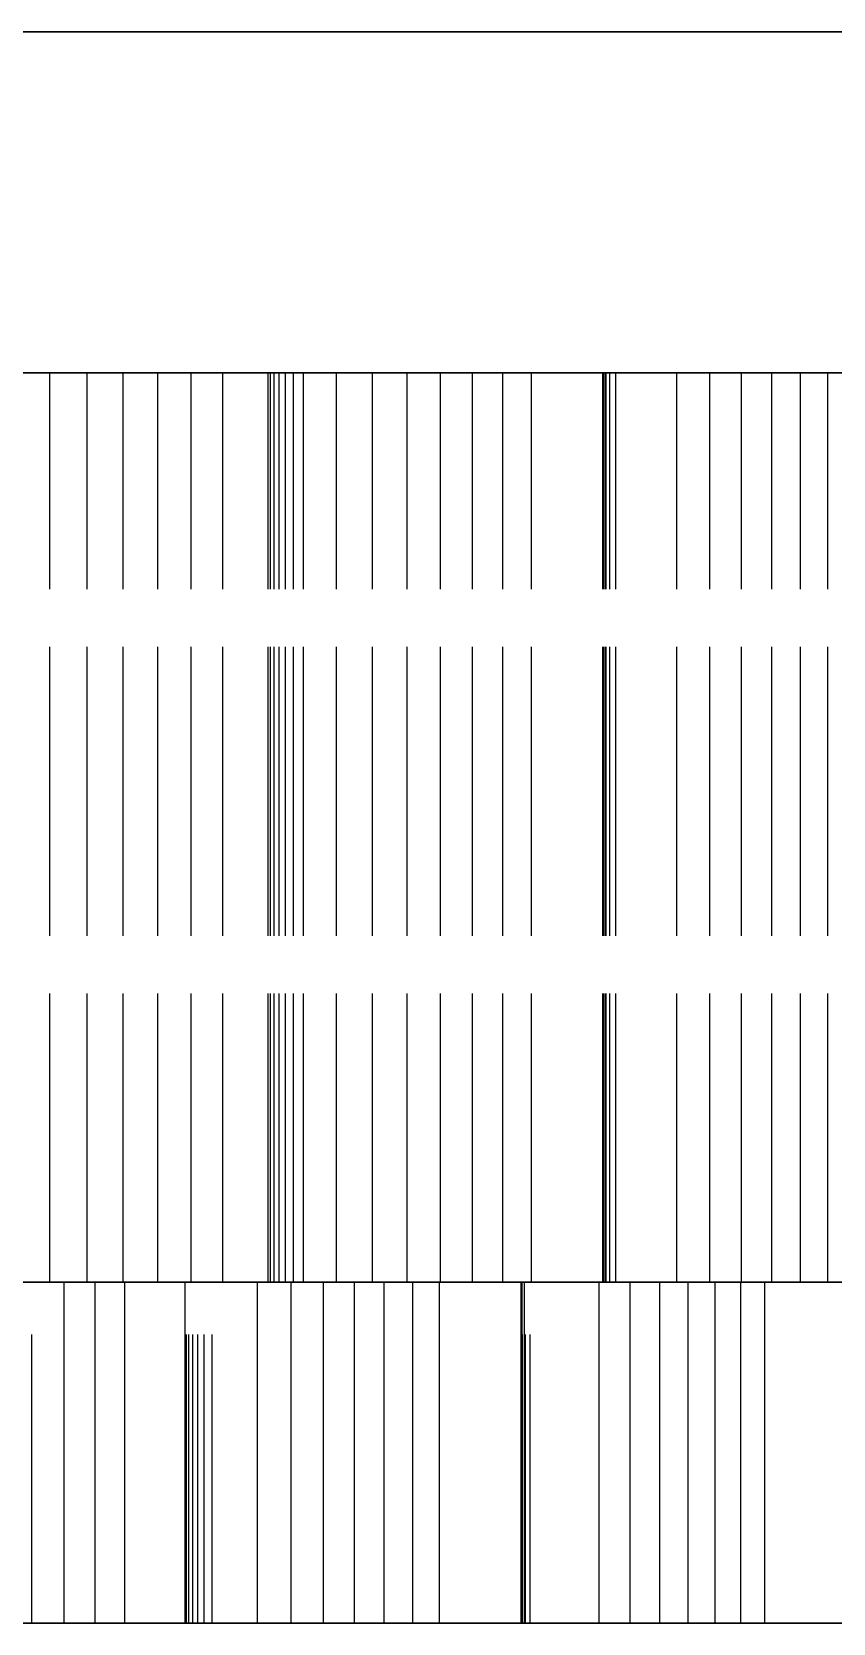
# Model space of a CAD drawing. Header units: millimetres. Extents: x -27 to 154, y -43 to 55.
# Drawn here: x -9.04 to -5.52, y 46.25 to 53.25 of the extents above; entities that cross this region are included whole.
import ezdxf

# ---------------------------------------------------------------- set-up
doc = ezdxf.new("R2010")
doc.units = ezdxf.units.MM
doc.linetypes.add('DASHED', pattern=[1.524, 1.27, -0.254])
doc.layers.add('HIDDEN', color=8, linetype='DASHED')
doc.layers.add('VISIBLE', color=7, linetype='CONTINUOUS')

msp = doc.modelspace()

# ---------------------------------------------------------------- linework, layer by layer
at = {"layer": 'HIDDEN'}
for points in [[(-19.125, 53.24871), (-18.51786, 53.24871), (-17.91071, 53.24871), (-17.30357, 53.24871), (-16.69643, 53.24871), (-16.08929, 53.24871), (-15.48214, 53.24871), (-14.875, 53.24871), (-14.26786, 53.24871), (-13.66071, 53.24871), (-13.05357, 53.24871), (-12.44643, 53.24871), (-11.83929, 53.24871), (-11.23214, 53.24871), (-10.625, 53.24871), (-10.01786, 53.24871), (-9.41071, 53.24871), (-8.80357, 53.24871), (-8.19643, 53.24871), (-7.58929, 53.24871), (-6.98214, 53.24871), (-6.375, 53.24871), (-5.76786, 53.24871), (-5.16071, 53.24871)], [(-19.125, 51.74871), (-18.51786, 51.74871), (-17.91071, 51.74871), (-17.30357, 51.74871), (-16.69643, 51.74871), (-16.08929, 51.74871), (-15.48214, 51.74871), (-14.875, 51.74871), (-14.26786, 51.74871), (-13.66071, 51.74871), (-13.05357, 51.74871), (-12.44643, 51.74871), (-11.83929, 51.74871), (-11.23214, 51.74871), (-10.625, 51.74871), (-10.01786, 51.74871), (-9.41071, 51.74871), (-8.80357, 51.74871), (-8.19643, 51.74871), (-7.58929, 51.74871), (-6.98214, 51.74871), (-6.375, 51.74871), (-5.76786, 51.74871), (-5.16071, 51.74871)], [(-19.125, 51.74871), (-18.51786, 51.74871), (-17.91071, 51.74871), (-17.30357, 51.74871), (-16.69643, 51.74871), (-16.08929, 51.74871), (-15.48214, 51.74871), (-14.875, 51.74871), (-14.26786, 51.74871), (-13.66071, 51.74871), (-13.05357, 51.74871), (-12.44643, 51.74871), (-11.83929, 51.74871), (-11.23214, 51.74871), (-10.625, 51.74871), (-10.01786, 51.74871), (-9.41071, 51.74871), (-8.80357, 51.74871), (-8.19643, 51.74871), (-7.58929, 51.74871), (-6.98214, 51.74871), (-6.375, 51.74871), (-5.76786, 51.74871), (-5.16071, 51.74871)], [(-8.96574, 51.74871), (-9.13511, 51.74871)], [(-9.13511, 51.74871), (-8.96574, 51.74871)], [(-8.80164, 51.74871), (-8.96574, 51.74871)], [(-8.96574, 51.74871), (-8.80164, 51.74871)], [(-8.96574, 47.74871), (-8.96574, 51.74871)], [(-8.96574, 47.74871), (-8.96574, 51.74871)], [(-8.6431, 51.74871), (-8.80164, 51.74871)], [(-8.80164, 51.74871), (-8.6431, 51.74871)], [(-8.80164, 47.74871), (-8.80164, 51.74871)], [(-8.80164, 47.74871), (-8.80164, 51.74871)], [(-8.49049, 51.74871), (-8.6431, 51.74871)], [(-8.6431, 51.74871), (-8.49049, 51.74871)], [(-8.6431, 47.74871), (-8.6431, 51.74871)], [(-8.6431, 47.74871), (-8.6431, 51.74871)], [(-8.34428, 51.74871), (-8.49049, 51.74871)], [(-8.49049, 51.74871), (-8.34428, 51.74871)], [(-8.49049, 47.74871), (-8.49049, 51.74871)], [(-8.49049, 47.74871), (-8.49049, 51.74871)], [(-8.20515, 51.74871), (-8.34428, 51.74871)], [(-8.34428, 51.74871), (-8.20515, 51.74871)], [(-8.34428, 47.74871), (-8.34428, 51.74871)], [(-8.34428, 47.74871), (-8.34428, 51.74871)], [(-7.85159, 51.74871), (-8.20515, 51.74871)], [(-8.20515, 51.74871), (-7.85159, 51.74871)], [(-8.20515, 47.74871), (-8.20515, 51.74871)], [(-8.20515, 47.74871), (-8.20515, 51.74871)], [(-7.7054, 51.74871), (-8.00616, 51.74871)], [(-8.00616, 51.74871), (-7.99599, 51.74871)], [(-7.99599, 51.74871), (-8.00616, 51.74871)], [(-8.00616, 51.74871), (-7.7054, 51.74871)], [(-8.00616, 47.74871), (-8.00616, 51.74871)], [(-8.00616, 47.74871), (-8.00616, 51.74871)], [(-7.99599, 51.74871), (-7.97998, 51.74871)], [(-7.97998, 51.74871), (-7.99599, 51.74871)], [(-7.99599, 47.74871), (-7.99599, 51.74871)], [(-7.99599, 47.74871), (-7.99599, 51.74871)], [(-7.97998, 51.74871), (-7.9579, 51.74871)], [(-7.9579, 51.74871), (-7.97998, 51.74871)], [(-7.97998, 47.74871), (-7.97998, 51.74871)], [(-7.97998, 47.74871), (-7.97998, 51.74871)], [(-7.9579, 51.74871), (-7.92944, 51.74871)], [(-7.92944, 51.74871), (-7.9579, 51.74871)], [(-7.9579, 47.74871), (-7.9579, 51.74871)], [(-7.9579, 47.74871), (-7.9579, 51.74871)], [(-7.92944, 51.74871), (-7.89421, 51.74871)], [(-7.89421, 51.74871), (-7.92944, 51.74871)], [(-7.92944, 47.74871), (-7.92944, 51.74871)], [(-7.92944, 47.74871), (-7.92944, 51.74871)], [(-7.89421, 51.74871), (-7.85159, 51.74871)], [(-7.85159, 51.74871), (-7.89421, 51.74871)], [(-7.89421, 47.74871), (-7.89421, 51.74871)], [(-7.89421, 47.74871), (-7.89421, 51.74871)], [(-7.85159, 47.74871), (-7.85159, 51.74871)], [(-7.85159, 47.74871), (-7.85159, 51.74871)], [(-7.54753, 51.74871), (-7.7054, 51.74871)], [(-7.7054, 51.74871), (-7.54753, 51.74871)], [(-7.7054, 47.74871), (-7.7054, 51.74871)], [(-7.7054, 47.74871), (-7.7054, 51.74871)], [(-7.39524, 51.74871), (-7.54753, 51.74871)], [(-7.54753, 51.74871), (-7.39524, 51.74871)], [(-7.54753, 47.74871), (-7.54753, 51.74871)], [(-7.54753, 47.74871), (-7.54753, 51.74871)], [(-7.24883, 51.74871), (-7.39524, 51.74871)], [(-7.39524, 51.74871), (-7.24883, 51.74871)], [(-7.39524, 47.74871), (-7.39524, 51.74871)], [(-7.39524, 47.74871), (-7.39524, 51.74871)], [(-7.10867, 51.74871), (-7.24883, 51.74871)], [(-7.24883, 51.74871), (-7.10867, 51.74871)], [(-7.24883, 47.74871), (-7.24883, 51.74871)], [(-7.24883, 47.74871), (-7.24883, 51.74871)], [(-6.97527, 51.74871), (-7.10867, 51.74871)], [(-7.10867, 51.74871), (-6.97527, 51.74871)], [(-7.10867, 47.74871), (-7.10867, 51.74871)], [(-7.10867, 47.74871), (-7.10867, 51.74871)], [(-6.84931, 51.74871), (-6.97527, 51.74871)], [(-6.97527, 51.74871), (-6.84931, 51.74871)], [(-6.97527, 47.74871), (-6.97527, 51.74871)], [(-6.97527, 47.74871), (-6.97527, 51.74871)], [(-6.47908, 51.74871), (-6.84931, 51.74871)], [(-6.84931, 51.74871), (-6.47908, 51.74871)], [(-6.84931, 47.74871), (-6.84931, 51.74871)], [(-6.84931, 47.74871), (-6.84931, 51.74871)], [(-6.53208, 51.74871), (-6.53486, 51.74871)], [(-6.53486, 51.74871), (-6.53134, 51.74871)], [(-6.53134, 51.74871), (-6.53486, 51.74871)], [(-6.53486, 51.74871), (-6.53208, 51.74871)], [(-6.53486, 47.74871), (-6.53486, 51.74871)], [(-6.53486, 47.74871), (-6.53486, 51.74871)], [(-6.52324, 51.74871), (-6.53208, 51.74871)], [(-6.53208, 51.74871), (-6.52324, 51.74871)], [(-6.53208, 47.74871), (-6.53208, 51.74871)], [(-6.53208, 47.74871), (-6.53208, 51.74871)], [(-6.53134, 51.74871), (-6.52119, 51.74871)], [(-6.52119, 51.74871), (-6.53134, 51.74871)], [(-6.53134, 47.74871), (-6.53134, 51.74871)], [(-6.53134, 47.74871), (-6.53134, 51.74871)], [(-6.20995, 51.74871), (-6.52324, 51.74871)], [(-6.52324, 51.74871), (-6.20995, 51.74871)], [(-6.52324, 47.74871), (-6.52324, 51.74871)], [(-6.52324, 47.74871), (-6.52324, 51.74871)], [(-6.52119, 51.74871), (-6.50399, 51.74871)], [(-6.50399, 51.74871), (-6.52119, 51.74871)], [(-6.52119, 47.74871), (-6.52119, 51.74871)], [(-6.52119, 47.74871), (-6.52119, 51.74871)], [(-6.50399, 51.74871), (-6.47908, 51.74871)], [(-6.47908, 51.74871), (-6.50399, 51.74871)], [(-6.50399, 47.74871), (-6.50399, 51.74871)], [(-6.50399, 47.74871), (-6.50399, 51.74871)], [(-6.47908, 47.74871), (-6.47908, 51.74871)], [(-6.47908, 47.74871), (-6.47908, 51.74871)], [(-6.06492, 51.74871), (-6.20995, 51.74871)], [(-6.20995, 51.74871), (-6.06492, 51.74871)], [(-6.20995, 47.74871), (-6.20995, 51.74871)], [(-6.20995, 47.74871), (-6.20995, 51.74871)], [(-5.92575, 51.74871), (-6.06492, 51.74871)], [(-6.06492, 51.74871), (-5.92575, 51.74871)], [(-6.06492, 47.74871), (-6.06492, 51.74871)], [(-6.06492, 47.74871), (-6.06492, 51.74871)], [(-5.79272, 51.74871), (-5.92575, 51.74871)], [(-5.92575, 51.74871), (-5.79272, 51.74871)], [(-5.92575, 47.74871), (-5.92575, 51.74871)], [(-5.92575, 47.74871), (-5.92575, 51.74871)], [(-5.66622, 51.74871), (-5.79272, 51.74871)], [(-5.79272, 51.74871), (-5.66622, 51.74871)], [(-5.79272, 47.74871), (-5.79272, 51.74871)], [(-5.79272, 47.74871), (-5.79272, 51.74871)], [(-5.54675, 51.74871), (-5.66622, 51.74871)], [(-5.66622, 51.74871), (-5.54675, 51.74871)], [(-5.66622, 47.74871), (-5.66622, 51.74871)], [(-5.66622, 47.74871), (-5.66622, 51.74871)], [(-5.43503, 51.74871), (-5.54675, 51.74871)], [(-5.54675, 51.74871), (-5.43503, 51.74871)], [(-5.54675, 47.74871), (-5.54675, 51.74871)], [(-5.54675, 47.74871), (-5.54675, 51.74871)], [(-19.125, 47.74871), (-18.51786, 47.74871), (-17.91071, 47.74871), (-17.30357, 47.74871), (-16.69643, 47.74871), (-16.08929, 47.74871), (-15.48214, 47.74871), (-14.875, 47.74871), (-14.26786, 47.74871), (-13.66071, 47.74871), (-13.05357, 47.74871), (-12.44643, 47.74871), (-11.83929, 47.74871), (-11.23214, 47.74871), (-10.625, 47.74871), (-10.01786, 47.74871), (-9.41071, 47.74871), (-8.80357, 47.74871), (-8.19643, 47.74871), (-7.58929, 47.74871), (-6.98214, 47.74871), (-6.375, 47.74871), (-5.76786, 47.74871), (-5.16071, 47.74871)], [(-5.31548, 47.74871), (-5.875, 47.74871), (-6.43452, 47.74871), (-6.99405, 47.74871), (-7.55357, 47.74871), (-8.1131, 47.74871), (-8.67262, 47.74871), (-9.23214, 47.74871), (-9.79167, 47.74871), (-10.35119, 47.74871), (-10.91071, 47.74871), (-11.47024, 47.74871), (-12.02976, 47.74871), (-12.58929, 47.74871), (-13.14881, 47.74871), (-13.70833, 47.74871), (-14.26786, 47.74871), (-14.82738, 47.74871), (-15.3869, 47.74871), (-15.94643, 47.74871), (-16.50595, 47.74871), (-17.06548, 47.74871), (-17.625, 47.74871)], [(-17.625, 47.74871), (-17.06548, 47.74871), (-16.50595, 47.74871), (-15.94643, 47.74871), (-15.3869, 47.74871), (-14.82738, 47.74871), (-14.26786, 47.74871), (-13.70833, 47.74871), (-13.14881, 47.74871), (-12.58929, 47.74871), (-12.02976, 47.74871), (-11.47024, 47.74871), (-10.91071, 47.74871), (-10.35119, 47.74871), (-9.79167, 47.74871), (-9.23214, 47.74871), (-8.67262, 47.74871), (-8.1131, 47.74871), (-7.55357, 47.74871), (-6.99405, 47.74871), (-6.43452, 47.74871), (-5.875, 47.74871), (-5.31548, 47.74871)], [(-9.19244, 47.74871), (-9.04465, 47.74871)], [(-8.96574, 47.74871), (-9.13511, 47.74871)], [(-9.13511, 47.74871), (-8.96574, 47.74871)], [(-8.63621, 47.74871), (-8.65482, 47.74871), (-8.67344, 47.74871), (-8.69206, 47.74871), (-8.71068, 47.74871), (-8.7293, 47.74871), (-8.74791, 47.74871), (-8.76653, 47.74871), (-8.78515, 47.74871), (-8.80377, 47.74871), (-8.82238, 47.74871), (-8.841, 47.74871), (-8.85962, 47.74871), (-8.87824, 47.74871), (-8.89686, 47.74871), (-8.91547, 47.74871), (-8.93409, 47.74871), (-8.95271, 47.74871), (-8.97133, 47.74871), (-8.98995, 47.74871), (-9.00856, 47.74871), (-9.02718, 47.74871), (-9.0458, 47.74871)], [(-9.04465, 47.74871), (-8.90237, 47.74871)], [(-9.04465, 46.24871), (-9.04465, 47.74871)], [(-8.80164, 47.74871), (-8.96574, 47.74871)], [(-8.96574, 47.74871), (-8.80164, 47.74871)], [(-8.90237, 47.74871), (-8.76603, 47.74871)], [(-8.90237, 46.24871), (-8.90237, 47.74871)], [(-8.6431, 47.74871), (-8.80164, 47.74871)], [(-8.80164, 47.74871), (-8.6431, 47.74871)], [(-8.76603, 47.74871), (-8.63621, 47.74871)], [(-8.76603, 46.24871), (-8.76603, 47.74871)], [(-8.49049, 47.74871), (-8.6431, 47.74871)], [(-8.6431, 47.74871), (-8.49049, 47.74871)], [(-8.63621, 47.74871), (-8.25185, 47.74871)], [(-8.25185, 47.74871), (-8.63621, 47.74871)], [(-8.63621, 46.24871), (-8.63621, 47.74871)], [(-8.34428, 47.74871), (-8.49049, 47.74871)], [(-8.49049, 47.74871), (-8.34428, 47.74871)], [(-7.25317, 47.74871), (-7.2709, 47.74871), (-7.28864, 47.74871), (-7.30638, 47.74871), (-7.32411, 47.74871), (-7.34185, 47.74871), (-7.35959, 47.74871), (-7.37733, 47.74871), (-7.39506, 47.74871), (-7.4128, 47.74871), (-7.43054, 47.74871), (-7.44827, 47.74871), (-7.46601, 47.74871), (-7.48375, 47.74871), (-7.50149, 47.74871), (-7.51922, 47.74871), (-7.53696, 47.74871), (-7.5547, 47.74871), (-7.57244, 47.74871), (-7.59017, 47.74871), (-7.60791, 47.74871), (-7.62565, 47.74871), (-7.64338, 47.74871), (-7.66112, 47.74871), (-7.67886, 47.74871), (-7.6966, 47.74871), (-7.71433, 47.74871), (-7.73207, 47.74871), (-7.74981, 47.74871), (-7.76754, 47.74871), (-7.78528, 47.74871), (-7.80302, 47.74871), (-7.82076, 47.74871), (-7.83849, 47.74871), (-7.85623, 47.74871), (-7.87397, 47.74871), (-7.89171, 47.74871), (-7.90944, 47.74871), (-7.92718, 47.74871), (-7.94492, 47.74871), (-7.96265, 47.74871), (-7.98039, 47.74871), (-7.99813, 47.74871), (-8.01587, 47.74871), (-8.0336, 47.74871), (-8.05134, 47.74871), (-8.06908, 47.74871), (-8.08681, 47.74871), (-8.10455, 47.74871), (-8.12229, 47.74871), (-8.14003, 47.74871), (-8.15776, 47.74871), (-8.1755, 47.74871), (-8.19324, 47.74871), (-8.21097, 47.74871), (-8.22871, 47.74871), (-8.24645, 47.74871), (-8.26419, 47.74871), (-8.28192, 47.74871), (-8.29966, 47.74871), (-8.3174, 47.74871), (-8.33514, 47.74871), (-8.35287, 47.74871), (-8.37061, 47.74871)], [(-8.37061, 47.74871), (-8.05256, 47.74871)], [(-8.36503, 47.74871), (-8.37061, 47.74871)], [(-8.37061, 47.74871), (-8.36503, 47.74871)], [(-8.37061, 46.24871), (-8.37061, 47.74871)], [(-8.35414, 47.74871), (-8.36503, 47.74871)], [(-8.36503, 47.74871), (-8.35414, 47.74871)], [(-8.36503, 46.24871), (-8.36503, 47.74871)], [(-8.36503, 46.24871), (-8.36503, 47.74871)], [(-8.33772, 47.74871), (-8.35414, 47.74871)], [(-8.35414, 47.74871), (-8.33772, 47.74871)], [(-8.35414, 46.24871), (-8.35414, 47.74871)], [(-8.35414, 46.24871), (-8.35414, 47.74871)], [(-8.20515, 47.74871), (-8.34428, 47.74871)], [(-8.34428, 47.74871), (-8.20515, 47.74871)], [(-8.31548, 47.74871), (-8.33772, 47.74871)], [(-8.33772, 47.74871), (-8.31548, 47.74871)], [(-8.33772, 46.24871), (-8.33772, 47.74871)], [(-8.33772, 46.24871), (-8.33772, 47.74871)], [(-8.28704, 47.74871), (-8.31548, 47.74871)], [(-8.31548, 47.74871), (-8.28704, 47.74871)], [(-8.31548, 46.24871), (-8.31548, 47.74871)], [(-8.31548, 46.24871), (-8.31548, 47.74871)], [(-8.25185, 47.74871), (-8.28704, 47.74871)], [(-8.28704, 47.74871), (-8.25185, 47.74871)], [(-8.28704, 46.24871), (-8.28704, 47.74871)], [(-8.28704, 46.24871), (-8.28704, 47.74871)], [(-8.25185, 46.24871), (-8.25185, 47.74871)], [(-8.25185, 46.24871), (-8.25185, 47.74871)], [(-7.85159, 47.74871), (-8.20515, 47.74871)], [(-8.20515, 47.74871), (-7.85159, 47.74871)], [(-8.05256, 47.74871), (-7.90539, 47.74871)], [(-8.05256, 46.24871), (-8.05256, 47.74871)], [(-7.7054, 47.74871), (-8.00616, 47.74871)], [(-8.00616, 47.74871), (-7.99599, 47.74871)], [(-7.99599, 47.74871), (-8.00616, 47.74871)], [(-8.00616, 47.74871), (-7.7054, 47.74871)], [(-7.99599, 47.74871), (-7.97998, 47.74871)], [(-7.97998, 47.74871), (-7.99599, 47.74871)], [(-7.97998, 47.74871), (-7.9579, 47.74871)], [(-7.9579, 47.74871), (-7.97998, 47.74871)], [(-7.9579, 47.74871), (-7.92944, 47.74871)], [(-7.92944, 47.74871), (-7.9579, 47.74871)], [(-7.92944, 47.74871), (-7.89421, 47.74871)], [(-7.89421, 47.74871), (-7.92944, 47.74871)], [(-7.90539, 47.74871), (-7.76336, 47.74871)], [(-7.90539, 46.24871), (-7.90539, 47.74871)], [(-7.89421, 47.74871), (-7.85159, 47.74871)], [(-7.85159, 47.74871), (-7.89421, 47.74871)], [(-7.76336, 47.74871), (-7.62672, 47.74871)], [(-7.76336, 46.24871), (-7.76336, 47.74871)], [(-7.54753, 47.74871), (-7.7054, 47.74871)], [(-7.7054, 47.74871), (-7.54753, 47.74871)], [(-7.62672, 47.74871), (-7.49583, 47.74871)], [(-7.62672, 46.24871), (-7.62672, 47.74871)], [(-7.39524, 47.74871), (-7.54753, 47.74871)], [(-7.54753, 47.74871), (-7.39524, 47.74871)], [(-7.49583, 47.74871), (-7.37111, 47.74871)], [(-7.49583, 46.24871), (-7.49583, 47.74871)], [(-7.24883, 47.74871), (-7.39524, 47.74871)], [(-7.39524, 47.74871), (-7.24883, 47.74871)], [(-7.37111, 47.74871), (-7.25317, 47.74871)], [(-7.37111, 46.24871), (-7.37111, 47.74871)], [(-7.25317, 47.74871), (-6.85499, 47.74871)], [(-6.85499, 47.74871), (-7.25317, 47.74871)], [(-7.25317, 46.24871), (-7.25317, 47.74871)], [(-7.10867, 47.74871), (-7.24883, 47.74871)], [(-7.24883, 47.74871), (-7.10867, 47.74871)], [(-6.97527, 47.74871), (-7.10867, 47.74871)], [(-7.10867, 47.74871), (-6.97527, 47.74871)], [(-6.84931, 47.74871), (-6.97527, 47.74871)], [(-6.97527, 47.74871), (-6.84931, 47.74871)], [(-5.82427, 47.74871), (-5.84126, 47.74871), (-5.85826, 47.74871), (-5.87525, 47.74871), (-5.89225, 47.74871), (-5.90924, 47.74871), (-5.92624, 47.74871), (-5.94323, 47.74871), (-5.96022, 47.74871), (-5.97722, 47.74871), (-5.99421, 47.74871), (-6.01121, 47.74871), (-6.0282, 47.74871), (-6.0452, 47.74871), (-6.06219, 47.74871), (-6.07919, 47.74871), (-6.09618, 47.74871), (-6.11318, 47.74871), (-6.13017, 47.74871), (-6.14717, 47.74871), (-6.16416, 47.74871), (-6.18116, 47.74871), (-6.19815, 47.74871), (-6.21515, 47.74871), (-6.23214, 47.74871), (-6.24913, 47.74871), (-6.26613, 47.74871), (-6.28312, 47.74871), (-6.30012, 47.74871), (-6.31711, 47.74871), (-6.33411, 47.74871), (-6.3511, 47.74871), (-6.3681, 47.74871), (-6.38509, 47.74871), (-6.40209, 47.74871), (-6.41908, 47.74871), (-6.43608, 47.74871), (-6.45307, 47.74871), (-6.47007, 47.74871), (-6.48706, 47.74871), (-6.50406, 47.74871), (-6.52105, 47.74871), (-6.53804, 47.74871), (-6.55504, 47.74871), (-6.57203, 47.74871), (-6.58903, 47.74871), (-6.60602, 47.74871), (-6.62302, 47.74871), (-6.64001, 47.74871), (-6.65701, 47.74871), (-6.674, 47.74871), (-6.691, 47.74871), (-6.70799, 47.74871), (-6.72499, 47.74871), (-6.74198, 47.74871), (-6.75898, 47.74871), (-6.77597, 47.74871), (-6.79296, 47.74871), (-6.80996, 47.74871), (-6.82695, 47.74871), (-6.84395, 47.74871), (-6.86094, 47.74871), (-6.87794, 47.74871), (-6.89493, 47.74871)], [(-6.89493, 47.74871), (-6.88978, 47.74871)], [(-6.89439, 47.74871), (-6.89493, 47.74871)], [(-6.89493, 47.74871), (-6.89439, 47.74871)], [(-6.89493, 46.24871), (-6.89493, 47.74871)], [(-6.88784, 47.74871), (-6.89439, 47.74871)], [(-6.89439, 47.74871), (-6.88784, 47.74871)], [(-6.89439, 46.24871), (-6.89439, 47.74871)], [(-6.89439, 46.24871), (-6.89439, 47.74871)], [(-6.88978, 47.74871), (-6.87917, 47.74871)], [(-6.88978, 46.24871), (-6.88978, 47.74871)], [(-6.8749, 47.74871), (-6.88784, 47.74871)], [(-6.88784, 47.74871), (-6.8749, 47.74871)], [(-6.88784, 46.24871), (-6.88784, 47.74871)], [(-6.88784, 46.24871), (-6.88784, 47.74871)], [(-6.87917, 47.74871), (-6.55092, 47.74871)], [(-6.87917, 46.24871), (-6.87917, 47.74871)], [(-6.85499, 47.74871), (-6.8749, 47.74871)], [(-6.8749, 47.74871), (-6.85499, 47.74871)], [(-6.8749, 46.24871), (-6.8749, 47.74871)], [(-6.8749, 46.24871), (-6.8749, 47.74871)], [(-6.85499, 46.24871), (-6.85499, 47.74871)], [(-6.85499, 46.24871), (-6.85499, 47.74871)], [(-6.47908, 47.74871), (-6.84931, 47.74871)], [(-6.84931, 47.74871), (-6.47908, 47.74871)], [(-6.55092, 47.74871), (-6.41539, 47.74871)], [(-6.55092, 46.24871), (-6.55092, 47.74871)], [(-6.53208, 47.74871), (-6.53486, 47.74871)], [(-6.53486, 47.74871), (-6.53134, 47.74871)], [(-6.53134, 47.74871), (-6.53486, 47.74871)], [(-6.53486, 47.74871), (-6.53208, 47.74871)], [(-6.52324, 47.74871), (-6.53208, 47.74871)], [(-6.53208, 47.74871), (-6.52324, 47.74871)], [(-6.53134, 47.74871), (-6.52119, 47.74871)], [(-6.52119, 47.74871), (-6.53134, 47.74871)], [(-6.20995, 47.74871), (-6.52324, 47.74871)], [(-6.52324, 47.74871), (-6.20995, 47.74871)], [(-6.52119, 47.74871), (-6.50399, 47.74871)], [(-6.50399, 47.74871), (-6.52119, 47.74871)], [(-6.50399, 47.74871), (-6.47908, 47.74871)], [(-6.47908, 47.74871), (-6.50399, 47.74871)], [(-6.41539, 47.74871), (-6.28519, 47.74871)], [(-6.41539, 46.24871), (-6.41539, 47.74871)], [(-6.28519, 47.74871), (-6.16058, 47.74871)], [(-6.28519, 46.24871), (-6.28519, 47.74871)], [(-6.06492, 47.74871), (-6.20995, 47.74871)], [(-6.20995, 47.74871), (-6.06492, 47.74871)], [(-6.16058, 47.74871), (-6.04189, 47.74871)], [(-6.16058, 46.24871), (-6.16058, 47.74871)], [(-5.92575, 47.74871), (-6.06492, 47.74871)], [(-6.06492, 47.74871), (-5.92575, 47.74871)], [(-6.04189, 47.74871), (-5.92958, 47.74871)], [(-6.04189, 46.24871), (-6.04189, 47.74871)], [(-5.92958, 47.74871), (-5.82427, 47.74871)], [(-5.92958, 46.24871), (-5.92958, 47.74871)], [(-5.79272, 47.74871), (-5.92575, 47.74871)], [(-5.92575, 47.74871), (-5.79272, 47.74871)], [(-5.82427, 47.74871), (-5.4148, 47.74871)], [(-5.4148, 47.74871), (-5.82427, 47.74871)], [(-5.82427, 46.24871), (-5.82427, 47.74871)], [(-5.66622, 47.74871), (-5.79272, 47.74871)], [(-5.79272, 47.74871), (-5.66622, 47.74871)], [(-5.54675, 47.74871), (-5.66622, 47.74871)], [(-5.66622, 47.74871), (-5.54675, 47.74871)], [(-5.43503, 47.74871), (-5.54675, 47.74871)], [(-5.54675, 47.74871), (-5.43503, 47.74871)], [(-5.31548, 46.24871), (-5.875, 46.24871), (-6.43452, 46.24871), (-6.99405, 46.24871), (-7.55357, 46.24871), (-8.1131, 46.24871), (-8.67262, 46.24871), (-9.23214, 46.24871), (-9.79167, 46.24871), (-10.35119, 46.24871), (-10.91071, 46.24871), (-11.47024, 46.24871), (-12.02976, 46.24871), (-12.58929, 46.24871), (-13.14881, 46.24871), (-13.70833, 46.24871), (-14.26786, 46.24871), (-14.82738, 46.24871), (-15.3869, 46.24871), (-15.94643, 46.24871), (-16.50595, 46.24871), (-17.06548, 46.24871), (-17.625, 46.24871)], [(-17.625, 46.24871), (-17.06548, 46.24871), (-16.50595, 46.24871), (-15.94643, 46.24871), (-15.3869, 46.24871), (-14.82738, 46.24871), (-14.26786, 46.24871), (-13.70833, 46.24871), (-13.14881, 46.24871), (-12.58929, 46.24871), (-12.02976, 46.24871), (-11.47024, 46.24871), (-10.91071, 46.24871), (-10.35119, 46.24871), (-9.79167, 46.24871), (-9.23214, 46.24871), (-8.67262, 46.24871), (-8.1131, 46.24871), (-7.55357, 46.24871), (-6.99405, 46.24871), (-6.43452, 46.24871), (-5.875, 46.24871), (-5.31548, 46.24871)], [(-9.19244, 46.24871), (-9.04465, 46.24871)], [(-9.04465, 46.24871), (-8.90237, 46.24871)], [(-8.90237, 46.24871), (-8.76603, 46.24871)], [(-8.76603, 46.24871), (-8.63621, 46.24871)], [(-8.63621, 46.24871), (-8.25185, 46.24871)], [(-8.37061, 46.24871), (-8.05256, 46.24871)], [(-8.36503, 46.24871), (-8.37061, 46.24871)], [(-8.37061, 46.24871), (-8.36503, 46.24871)], [(-8.25185, 46.24871), (-8.37061, 46.24871)], [(-8.35414, 46.24871), (-8.36503, 46.24871)], [(-8.36503, 46.24871), (-8.35414, 46.24871)], [(-8.33772, 46.24871), (-8.35414, 46.24871)], [(-8.35414, 46.24871), (-8.33772, 46.24871)], [(-8.31548, 46.24871), (-8.33772, 46.24871)], [(-8.33772, 46.24871), (-8.31548, 46.24871)], [(-8.28704, 46.24871), (-8.31548, 46.24871)], [(-8.31548, 46.24871), (-8.28704, 46.24871)], [(-8.25185, 46.24871), (-8.28704, 46.24871)], [(-8.28704, 46.24871), (-8.25185, 46.24871)], [(-8.05256, 46.24871), (-7.90539, 46.24871)], [(-7.90539, 46.24871), (-7.76336, 46.24871)], [(-7.76336, 46.24871), (-7.62672, 46.24871)], [(-7.62672, 46.24871), (-7.49583, 46.24871)], [(-7.49583, 46.24871), (-7.37111, 46.24871)], [(-7.37111, 46.24871), (-7.25317, 46.24871)], [(-7.25317, 46.24871), (-6.85499, 46.24871)], [(-6.89493, 46.24871), (-6.88978, 46.24871)], [(-6.89439, 46.24871), (-6.89493, 46.24871)], [(-6.89493, 46.24871), (-6.89439, 46.24871)], [(-6.85499, 46.24871), (-6.89493, 46.24871)], [(-6.88784, 46.24871), (-6.89439, 46.24871)], [(-6.89439, 46.24871), (-6.88784, 46.24871)], [(-6.88978, 46.24871), (-6.87917, 46.24871)], [(-6.8749, 46.24871), (-6.88784, 46.24871)], [(-6.88784, 46.24871), (-6.8749, 46.24871)], [(-6.87917, 46.24871), (-6.55092, 46.24871)], [(-6.85499, 46.24871), (-6.8749, 46.24871)], [(-6.8749, 46.24871), (-6.85499, 46.24871)], [(-6.55092, 46.24871), (-6.41539, 46.24871)], [(-6.41539, 46.24871), (-6.28519, 46.24871)], [(-6.28519, 46.24871), (-6.16058, 46.24871)], [(-6.16058, 46.24871), (-6.04189, 46.24871)], [(-6.04189, 46.24871), (-5.92958, 46.24871)], [(-5.92958, 46.24871), (-5.82427, 46.24871)], [(-5.82427, 46.24871), (-5.4148, 46.24871)]]:
    msp.add_lwpolyline(points, dxfattribs=at)
at = {"layer": 'VISIBLE'}
for points in [[(-5.16071, 53.24871), (-5.76786, 53.24871), (-6.375, 53.24871), (-6.98214, 53.24871), (-7.58929, 53.24871), (-8.19643, 53.24871), (-8.80357, 53.24871), (-9.41071, 53.24871), (-10.01786, 53.24871), (-10.625, 53.24871), (-11.23214, 53.24871), (-11.83929, 53.24871), (-12.44643, 53.24871), (-13.05357, 53.24871), (-13.66071, 53.24871), (-14.26786, 53.24871), (-14.875, 53.24871), (-15.48214, 53.24871), (-16.08929, 53.24871), (-16.69643, 53.24871), (-17.30357, 53.24871), (-17.91071, 53.24871), (-18.51786, 53.24871), (-19.125, 53.24871)], [(-5.16071, 51.74871), (-5.76786, 51.74871), (-6.375, 51.74871), (-6.98214, 51.74871), (-7.58929, 51.74871), (-8.19643, 51.74871), (-8.80357, 51.74871), (-9.41071, 51.74871), (-10.01786, 51.74871), (-10.625, 51.74871), (-11.23214, 51.74871), (-11.83929, 51.74871), (-12.44643, 51.74871), (-13.05357, 51.74871), (-13.66071, 51.74871), (-14.26786, 51.74871), (-14.875, 51.74871), (-15.48214, 51.74871), (-16.08929, 51.74871), (-16.69643, 51.74871), (-17.30357, 51.74871), (-17.91071, 51.74871), (-18.51786, 51.74871), (-19.125, 51.74871)], [(-5.16071, 51.74871), (-5.76786, 51.74871), (-6.375, 51.74871), (-6.98214, 51.74871), (-7.58929, 51.74871), (-8.19643, 51.74871), (-8.80357, 51.74871), (-9.41071, 51.74871), (-10.01786, 51.74871), (-10.625, 51.74871), (-11.23214, 51.74871), (-11.83929, 51.74871), (-12.44643, 51.74871), (-13.05357, 51.74871), (-13.66071, 51.74871), (-14.26786, 51.74871), (-14.875, 51.74871), (-15.48214, 51.74871), (-16.08929, 51.74871), (-16.69643, 51.74871), (-17.30357, 51.74871), (-17.91071, 51.74871), (-18.51786, 51.74871), (-19.125, 51.74871)], [(-8.90237, 47.74871), (-9.04465, 47.74871)], [(-8.76603, 47.74871), (-8.90237, 47.74871)], [(-8.90237, 46.24871), (-8.90237, 47.74871)], [(-8.63621, 47.74871), (-8.76603, 47.74871)], [(-8.76603, 46.24871), (-8.76603, 47.74871)], [(-8.37061, 47.74871), (-8.37483, 47.74871), (-8.37904, 47.74871), (-8.38326, 47.74871), (-8.38747, 47.74871), (-8.39169, 47.74871), (-8.3959, 47.74871), (-8.40012, 47.74871), (-8.40434, 47.74871), (-8.40855, 47.74871), (-8.41277, 47.74871), (-8.41698, 47.74871), (-8.4212, 47.74871), (-8.42542, 47.74871), (-8.42963, 47.74871), (-8.43385, 47.74871), (-8.43806, 47.74871), (-8.44228, 47.74871), (-8.44649, 47.74871), (-8.45071, 47.74871), (-8.45493, 47.74871), (-8.45914, 47.74871), (-8.46336, 47.74871), (-8.46757, 47.74871), (-8.47179, 47.74871), (-8.47601, 47.74871), (-8.48022, 47.74871), (-8.48444, 47.74871), (-8.48865, 47.74871), (-8.49287, 47.74871), (-8.49708, 47.74871), (-8.5013, 47.74871), (-8.50552, 47.74871), (-8.50973, 47.74871), (-8.51395, 47.74871), (-8.51816, 47.74871), (-8.52238, 47.74871), (-8.5266, 47.74871), (-8.53081, 47.74871), (-8.53503, 47.74871), (-8.53924, 47.74871), (-8.54346, 47.74871), (-8.54767, 47.74871), (-8.55189, 47.74871), (-8.55611, 47.74871), (-8.56032, 47.74871), (-8.56454, 47.74871), (-8.56875, 47.74871), (-8.57297, 47.74871), (-8.57719, 47.74871), (-8.5814, 47.74871), (-8.58562, 47.74871), (-8.58983, 47.74871), (-8.59405, 47.74871), (-8.59826, 47.74871), (-8.60248, 47.74871), (-8.6067, 47.74871), (-8.61091, 47.74871), (-8.61513, 47.74871), (-8.61934, 47.74871), (-8.62356, 47.74871), (-8.62778, 47.74871), (-8.63199, 47.74871), (-8.63621, 47.74871)], [(-8.63621, 46.24871), (-8.63621, 47.74871)], [(-8.05256, 47.74871), (-8.37061, 47.74871)], [(-8.37061, 46.24871), (-8.37061, 47.74871)], [(-7.90539, 47.74871), (-8.05256, 47.74871)], [(-8.05256, 46.24871), (-8.05256, 47.74871)], [(-7.76336, 47.74871), (-7.90539, 47.74871)], [(-7.90539, 46.24871), (-7.90539, 47.74871)], [(-7.62672, 47.74871), (-7.76336, 47.74871)], [(-7.76336, 46.24871), (-7.76336, 47.74871)], [(-7.49583, 47.74871), (-7.62672, 47.74871)], [(-7.62672, 46.24871), (-7.62672, 47.74871)], [(-7.37111, 47.74871), (-7.49583, 47.74871)], [(-7.49583, 46.24871), (-7.49583, 47.74871)], [(-7.25317, 47.74871), (-7.37111, 47.74871)], [(-7.37111, 46.24871), (-7.37111, 47.74871)], [(-6.89493, 47.74871), (-6.90062, 47.74871), (-6.90631, 47.74871), (-6.91199, 47.74871), (-6.91768, 47.74871), (-6.92336, 47.74871), (-6.92905, 47.74871), (-6.93474, 47.74871), (-6.94042, 47.74871), (-6.94611, 47.74871), (-6.9518, 47.74871), (-6.95748, 47.74871), (-6.96317, 47.74871), (-6.96885, 47.74871), (-6.97454, 47.74871), (-6.98023, 47.74871), (-6.98591, 47.74871), (-6.9916, 47.74871), (-6.99729, 47.74871), (-7.00297, 47.74871), (-7.00866, 47.74871), (-7.01434, 47.74871), (-7.02003, 47.74871), (-7.02572, 47.74871), (-7.0314, 47.74871), (-7.03709, 47.74871), (-7.04278, 47.74871), (-7.04846, 47.74871), (-7.05415, 47.74871), (-7.05983, 47.74871), (-7.06552, 47.74871), (-7.07121, 47.74871), (-7.07689, 47.74871), (-7.08258, 47.74871), (-7.08826, 47.74871), (-7.09395, 47.74871), (-7.09964, 47.74871), (-7.10532, 47.74871), (-7.11101, 47.74871), (-7.1167, 47.74871), (-7.12238, 47.74871), (-7.12807, 47.74871), (-7.13375, 47.74871), (-7.13944, 47.74871), (-7.14513, 47.74871), (-7.15081, 47.74871), (-7.1565, 47.74871), (-7.16219, 47.74871), (-7.16787, 47.74871), (-7.17356, 47.74871), (-7.17924, 47.74871), (-7.18493, 47.74871), (-7.19062, 47.74871), (-7.1963, 47.74871), (-7.20199, 47.74871), (-7.20768, 47.74871), (-7.21336, 47.74871), (-7.21905, 47.74871), (-7.22473, 47.74871), (-7.23042, 47.74871), (-7.23611, 47.74871), (-7.24179, 47.74871), (-7.24748, 47.74871), (-7.25317, 47.74871)], [(-7.25317, 46.24871), (-7.25317, 47.74871)], [(-6.88978, 47.74871), (-6.89493, 47.74871)], [(-6.89493, 46.24871), (-6.89493, 47.74871)], [(-6.87917, 47.74871), (-6.88978, 47.74871)], [(-6.88978, 46.24871), (-6.88978, 47.74871)], [(-6.55092, 47.74871), (-6.87917, 47.74871)], [(-6.87917, 46.24871), (-6.87917, 47.74871)], [(-6.41539, 47.74871), (-6.55092, 47.74871)], [(-6.55092, 46.24871), (-6.55092, 47.74871)], [(-6.28519, 47.74871), (-6.41539, 47.74871)], [(-6.41539, 46.24871), (-6.41539, 47.74871)], [(-6.16058, 47.74871), (-6.28519, 47.74871)], [(-6.28519, 46.24871), (-6.28519, 47.74871)], [(-6.04189, 47.74871), (-6.16058, 47.74871)], [(-6.16058, 46.24871), (-6.16058, 47.74871)], [(-5.92958, 47.74871), (-6.04189, 47.74871)], [(-6.04189, 46.24871), (-6.04189, 47.74871)], [(-5.82427, 47.74871), (-5.92958, 47.74871)], [(-5.92958, 46.24871), (-5.92958, 47.74871)], [(-5.52215, 47.74871), (-5.52858, 47.74871), (-5.53501, 47.74871), (-5.54143, 47.74871), (-5.54786, 47.74871), (-5.55429, 47.74871), (-5.56072, 47.74871), (-5.56715, 47.74871), (-5.57357, 47.74871), (-5.58, 47.74871), (-5.58643, 47.74871), (-5.59286, 47.74871), (-5.59929, 47.74871), (-5.60571, 47.74871), (-5.61214, 47.74871), (-5.61857, 47.74871), (-5.625, 47.74871), (-5.63143, 47.74871), (-5.63785, 47.74871), (-5.64428, 47.74871), (-5.65071, 47.74871), (-5.65714, 47.74871), (-5.66357, 47.74871), (-5.66999, 47.74871), (-5.67642, 47.74871), (-5.68285, 47.74871), (-5.68928, 47.74871), (-5.69571, 47.74871), (-5.70213, 47.74871), (-5.70856, 47.74871), (-5.71499, 47.74871), (-5.72142, 47.74871), (-5.72785, 47.74871), (-5.73427, 47.74871), (-5.7407, 47.74871), (-5.74713, 47.74871), (-5.75356, 47.74871), (-5.75999, 47.74871), (-5.76641, 47.74871), (-5.77284, 47.74871), (-5.77927, 47.74871), (-5.7857, 47.74871), (-5.79213, 47.74871), (-5.79856, 47.74871), (-5.80498, 47.74871), (-5.81141, 47.74871), (-5.81784, 47.74871), (-5.82427, 47.74871)], [(-5.82427, 46.24871), (-5.82427, 47.74871)], [(-8.90237, 46.24871), (-9.04465, 46.24871)], [(-8.76603, 46.24871), (-8.90237, 46.24871)], [(-8.63621, 46.24871), (-8.76603, 46.24871)], [(-8.37061, 46.24871), (-8.63621, 46.24871)], [(-8.05256, 46.24871), (-8.37061, 46.24871)], [(-7.90539, 46.24871), (-8.05256, 46.24871)], [(-7.76336, 46.24871), (-7.90539, 46.24871)], [(-7.62672, 46.24871), (-7.76336, 46.24871)], [(-7.49583, 46.24871), (-7.62672, 46.24871)], [(-7.37111, 46.24871), (-7.49583, 46.24871)], [(-7.25317, 46.24871), (-7.37111, 46.24871)], [(-6.89493, 46.24871), (-7.25317, 46.24871)], [(-6.88978, 46.24871), (-6.89493, 46.24871)], [(-6.87917, 46.24871), (-6.88978, 46.24871)], [(-6.55092, 46.24871), (-6.87917, 46.24871)], [(-6.41539, 46.24871), (-6.55092, 46.24871)], [(-6.28519, 46.24871), (-6.41539, 46.24871)], [(-6.16058, 46.24871), (-6.28519, 46.24871)], [(-6.04189, 46.24871), (-6.16058, 46.24871)], [(-5.92958, 46.24871), (-6.04189, 46.24871)], [(-5.82427, 46.24871), (-5.92958, 46.24871)], [(-5.4193, 46.24871), (-5.82427, 46.24871)]]:
    msp.add_lwpolyline(points, dxfattribs=at)

doc.saveas('drawing.dxf')
